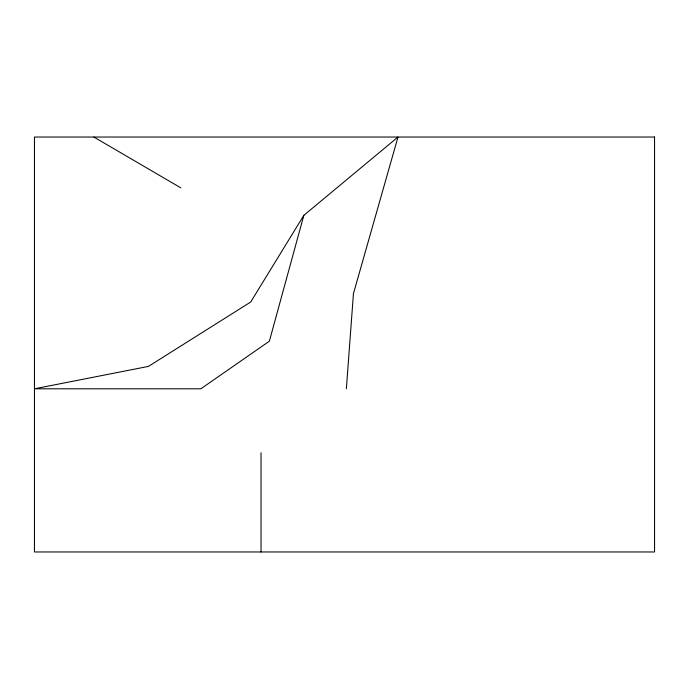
<?xml version="1.0" encoding="UTF-8"?>
<svg xmlns="http://www.w3.org/2000/svg" width="689" height="689" viewBox="0 0 689 689"><rect width="100%" height="100%" fill="white"/><g stroke="black" fill="none" stroke-linecap="round" stroke-linejoin="round"><path stroke-width="1.03" d="M346.36 388.803L353.44 293.6L398.001 137.033L303.849 215.312L250.693 302.023L148.445 366.402L34.45 388.803L200.852 388.803L269.365 341.201L303.849 215.312M93.85 137.033L180.776 187.83M261.028 452.742L261.028 551.967M654.55 137.033L34.45 137.033L34.45 551.967L654.55 551.967L654.55 137.033"/></g></svg>
